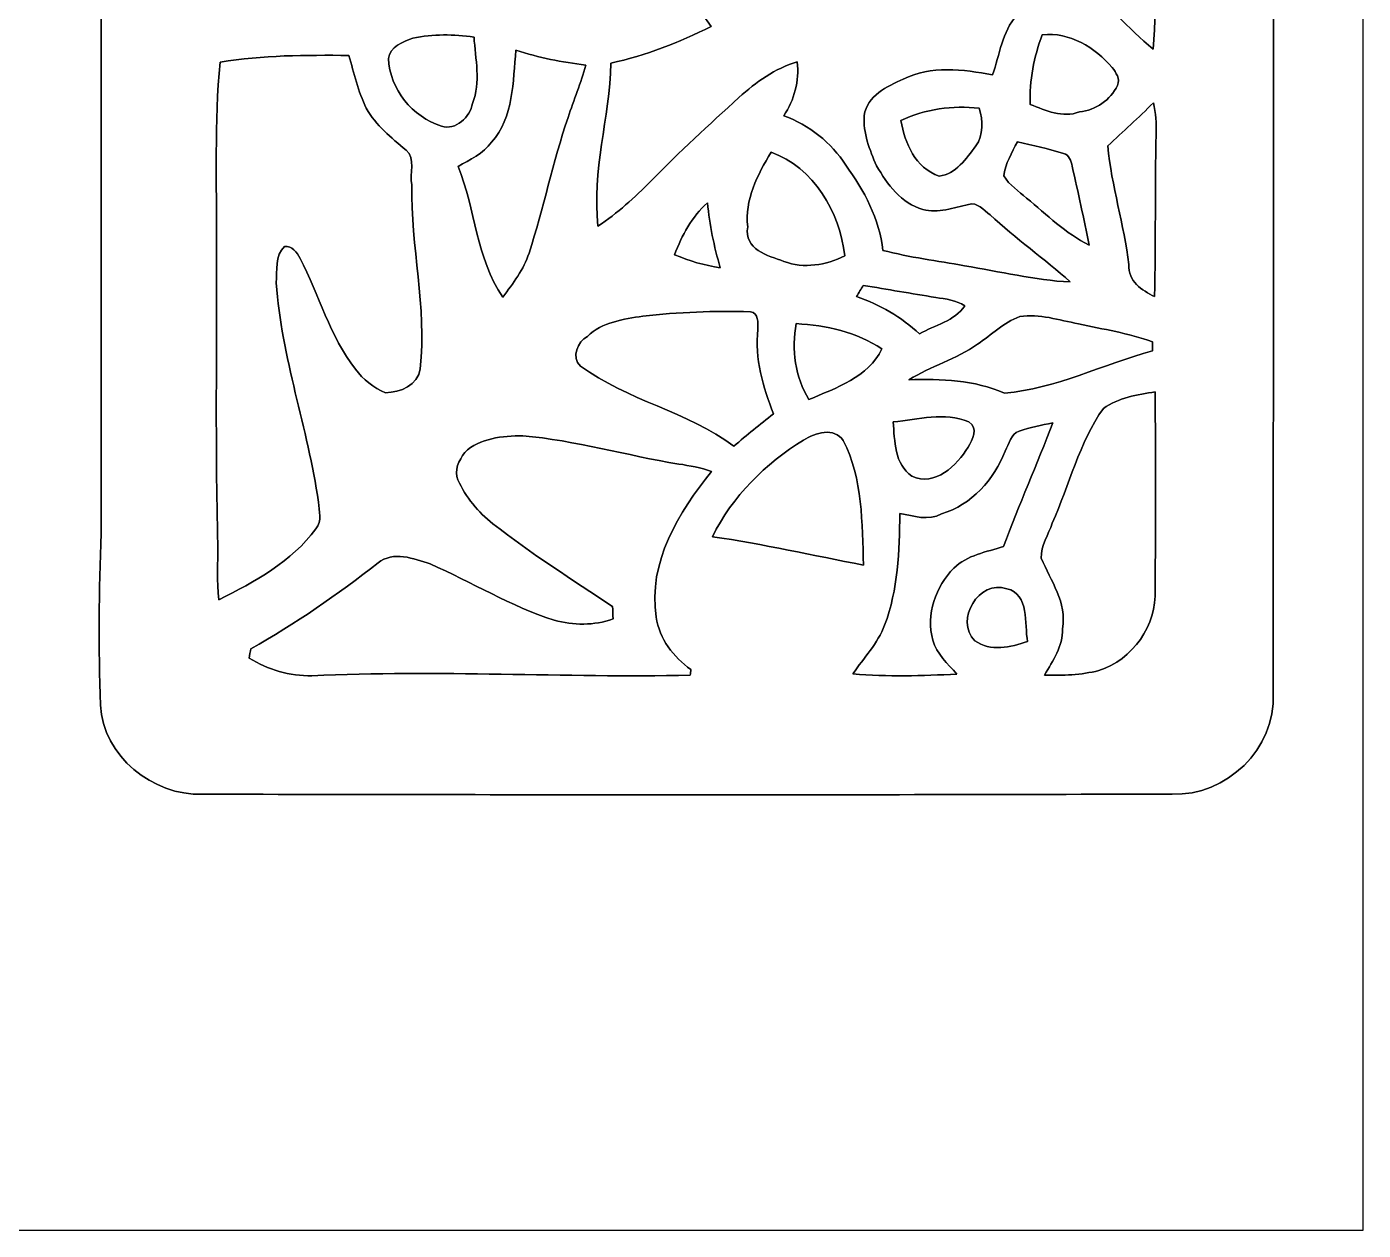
# Model space of a CAD drawing. Header units: centimetres. Extents: x -16.8 to 16.8, y -16.7 to 16.7.
# Drawn here: x 0 to 16.77, y -16.67 to -1.56 of the extents above; entities that cross this region are included whole.
import ezdxf

# ---------------------------------------------------------------- set-up
doc = ezdxf.new("R2010")
doc.units = ezdxf.units.CM
doc.header["$MEASUREMENT"] = 0
doc.layers.add('Layer 1', color=7, linetype='Continuous')

msp = doc.modelspace()

# ---------------------------------------------------------------- linework, layer by layer
at = {"layer": 'Layer 1', "color": 7}
for points, knots in [([(-16.77458, 16.66875), (-16.77458, 16.66875), (16.77458, 16.66875), (16.77458, 16.66875), (16.77458, 16.66875), (16.77458, 16.66875), (16.77458, -16.66875), (16.77458, -16.66875), (16.77458, -16.66875), (16.77458, -16.66875), (-16.77458, -16.66875), (-16.77458, -16.66875), (-16.77458, -16.66875), (-16.77458, -16.66875), (-16.77458, 16.66875), (-16.77458, 16.66875), (-16.77458, 16.66875), (-16.77458, 16.66875), (-16.77458, 16.66875), (-16.77458, 16.66875)], [0, 0, 0, 0, 0.16666667, 0.16666667, 0.16666667, 0.16666667, 0.33333333, 0.33333333, 0.33333333, 0.33333333, 0.5, 0.5, 0.5, 0.5, 0.66666667, 0.66666667, 0.66666667, 0.66666667, 1, 1, 1, 1]), ([(2.00907, 9.80228), (1.62454, 9.73843), (1.23155, 9.53064), (1.07527, 9.15458), (1.07527, 9.15458), (0.81386, 8.73831), (0.96132, 8.23666), (0.93416, 7.77875), (0.93416, 7.77875), (0.93557, 2.546), (0.93557, -2.68711), (0.93416, -7.91986), (0.93416, -7.91986), (0.90911, -8.63847), (0.89676, -9.35849), (0.92781, -10.07674), (0.92781, -10.07674), (0.95497, -10.71421), (1.58503, -11.21833), (2.20521, -11.19505), (2.20521, -11.19505), (6.26145, -11.20352), (10.3191, -11.20704), (14.37534, -11.19293), (14.37534, -11.19293), (15.05409, -11.2268), (15.68238, -10.61967), (15.64322, -9.93211), (15.64322, -9.93211), (15.65028, -4.11092), (15.64217, 1.71062), (15.64711, 7.53181), (15.64711, 7.53181), (15.64499, 7.94209), (15.66192, 8.35342), (15.63229, 8.763), (15.63229, 8.763), (15.58078, 9.3913), (14.93167, 9.8171), (14.34042, 9.81957), (14.34042, 9.81957), (10.51877, 9.83509), (6.69678, 9.81604), (2.87514, 9.82839), (2.87514, 9.82839), (2.58621, 9.82733), (2.29623, 9.83439), (2.00907, 9.80228)], [0, 0, 0, 0, 0.07692308, 0.07692308, 0.07692308, 0.07692308, 0.15384615, 0.15384615, 0.15384615, 0.15384615, 0.23076923, 0.23076923, 0.23076923, 0.23076923, 0.30769231, 0.30769231, 0.30769231, 0.30769231, 0.38461538, 0.38461538, 0.38461538, 0.38461538, 0.46153846, 0.46153846, 0.46153846, 0.46153846, 0.53846154, 0.53846154, 0.53846154, 0.53846154, 0.61538462, 0.61538462, 0.61538462, 0.61538462, 0.69230769, 0.69230769, 0.69230769, 0.69230769, 0.76923077, 0.76923077, 0.76923077, 0.76923077, 0.84615385, 0.84615385, 0.84615385, 0.84615385, 1, 1, 1, 1]), ([(13.67649, 0.68121), (13.85429, 0.88688), (13.98376, 1.12818), (14.1411, 1.34902), (14.1411, 1.34902), (14.20177, 0.93098), (14.15591, 0.50871), (14.16544, 0.08819), (14.16544, 0.08819), (14.15239, -0.55492), (14.19296, -1.2005), (14.13686, -1.84221), (14.13686, -1.84221), (13.82501, -1.57939), (13.55302, -1.27388), (13.25951, -0.99201), (13.25951, -0.99201), (13.01821, -0.70238), (12.81642, -0.37536), (12.67883, -0.02399), (12.67883, -0.02399), (13.03514, 0.17357), (13.40097, 0.37394), (13.67649, 0.68121)], [0, 0, 0, 0, 0.14285714, 0.14285714, 0.14285714, 0.14285714, 0.28571429, 0.28571429, 0.28571429, 0.28571429, 0.42857143, 0.42857143, 0.42857143, 0.42857143, 0.57142857, 0.57142857, 0.57142857, 0.57142857, 0.71428571, 0.71428571, 0.71428571, 0.71428571, 1, 1, 1, 1]), ([(6.39798, 0.11501), (6.49464, 0.12383), (6.59977, 0.14358), (6.68831, 0.09102), (6.68831, 0.09102), (7.03721, -0.10478), (7.37588, -0.32491), (7.75511, -0.46002), (7.75511, -0.46002), (8.2169, -0.64311), (8.71643, -0.69321), (9.20715, -0.73801), (9.20715, -0.73801), (9.32709, -0.77541), (9.48408, -0.73237), (9.59097, -0.81456), (9.59097, -0.81456), (9.69081, -0.92639), (9.74901, -1.07597), (9.87637, -1.16311), (9.87637, -1.16311), (10.15471, -1.276), (10.46974, -1.30281), (10.76254, -1.23331), (10.76254, -1.23331), (10.98232, -1.15006), (11.21551, -1.00506), (11.27548, -0.76271), (11.27548, -0.76271), (11.35451, -0.47801), (11.25502, -0.20003), (11.20281, 0.07655), (11.20281, 0.07655), (11.50197, -0.01023), (11.80536, -0.08114), (12.11862, -0.09737), (12.11862, -0.09737), (12.25338, -0.09631), (12.27702, -0.24871), (12.32323, -0.34431), (12.32323, -0.34431), (12.43683, -0.63359), (12.61181, -0.89359), (12.78749, -1.14829), (12.78749, -1.14829), (12.66225, -1.2319), (12.5162, -1.29399), (12.42519, -1.41852), (12.42519, -1.41852), (12.24104, -1.62666), (12.2107, -1.91206), (12.1218, -2.1657), (12.1218, -2.1657), (11.75138, -2.09656), (11.34992, -2.04682), (10.99996, -2.21933), (10.99996, -2.21933), (10.79923, -2.30752), (10.547, -2.42993), (10.51101, -2.6737), (10.51101, -2.6737), (10.49655, -2.89454), (10.57698, -3.10833), (10.66694, -3.30553), (10.66694, -3.30553), (10.79712, -3.53766), (10.97668, -3.78107), (11.24726, -3.8548), (11.24726, -3.8548), (11.43882, -3.91054), (11.63285, -3.83152), (11.82017, -3.79201), (11.82017, -3.79201), (11.93024, -3.75744), (12.01102, -3.86609), (12.09111, -3.92359), (12.09111, -3.92359), (12.41284, -4.22028), (12.77232, -4.47322), (13.09758, -4.76532), (13.09758, -4.76532), (12.64885, -4.7431), (12.21211, -4.63197), (11.77008, -4.56248), (11.77008, -4.56248), (11.42824, -4.49897), (11.08181, -4.45664), (10.74526, -4.36845), (10.74526, -4.36845), (10.70222, -3.97334), (10.50996, -3.61703), (10.281, -3.30024), (10.281, -3.30024), (10.09862, -3.01519), (9.81922, -2.79294), (9.50031, -2.67935), (9.50031, -2.67935), (9.63471, -2.47897), (9.69751, -2.24331), (9.66964, -2.00201), (9.66964, -2.00201), (9.392, -2.08492), (9.15106, -2.25531), (8.93939, -2.44898), (8.93939, -2.44898), (8.56615, -2.79224), (8.18938, -3.13267), (7.83625, -3.49744), (7.83625, -3.49744), (7.62847, -3.7024), (7.41504, -3.9049), (7.16915, -4.06435), (7.16915, -4.06435), (7.09154, -3.37714), (7.31414, -2.70439), (7.33213, -2.01859), (7.33213, -2.01859), (7.76958, -1.92158), (8.19009, -1.76036), (8.58837, -1.55646), (8.58837, -1.55646), (8.07226, -0.80539), (7.27392, -0.27728), (6.40891, -0.01023), (6.40891, -0.01023), (6.40644, 0.02117), (6.4008, 0.08361), (6.39798, 0.11501)], [0, 0, 0, 0, 0.03030303, 0.03030303, 0.03030303, 0.03030303, 0.06060606, 0.06060606, 0.06060606, 0.06060606, 0.09090909, 0.09090909, 0.09090909, 0.09090909, 0.12121212, 0.12121212, 0.12121212, 0.12121212, 0.15151515, 0.15151515, 0.15151515, 0.15151515, 0.18181818, 0.18181818, 0.18181818, 0.18181818, 0.21212121, 0.21212121, 0.21212121, 0.21212121, 0.24242424, 0.24242424, 0.24242424, 0.24242424, 0.27272727, 0.27272727, 0.27272727, 0.27272727, 0.3030303, 0.3030303, 0.3030303, 0.3030303, 0.33333333, 0.33333333, 0.33333333, 0.33333333, 0.36363636, 0.36363636, 0.36363636, 0.36363636, 0.39393939, 0.39393939, 0.39393939, 0.39393939, 0.42424242, 0.42424242, 0.42424242, 0.42424242, 0.45454545, 0.45454545, 0.45454545, 0.45454545, 0.48484848, 0.48484848, 0.48484848, 0.48484848, 0.51515152, 0.51515152, 0.51515152, 0.51515152, 0.54545455, 0.54545455, 0.54545455, 0.54545455, 0.57575758, 0.57575758, 0.57575758, 0.57575758, 0.60606061, 0.60606061, 0.60606061, 0.60606061, 0.63636364, 0.63636364, 0.63636364, 0.63636364, 0.66666667, 0.66666667, 0.66666667, 0.66666667, 0.6969697, 0.6969697, 0.6969697, 0.6969697, 0.72727273, 0.72727273, 0.72727273, 0.72727273, 0.75757576, 0.75757576, 0.75757576, 0.75757576, 0.78787879, 0.78787879, 0.78787879, 0.78787879, 0.81818182, 0.81818182, 0.81818182, 0.81818182, 0.84848485, 0.84848485, 0.84848485, 0.84848485, 0.87878788, 0.87878788, 0.87878788, 0.87878788, 0.90909091, 0.90909091, 0.90909091, 0.90909091, 0.93939394, 0.93939394, 0.93939394, 0.93939394, 1, 1, 1, 1]), ([(4.84611, -1.70498), (5.09764, -1.65312), (5.3594, -1.65347), (5.61375, -1.69051), (5.61375, -1.69051), (5.63174, -1.96568), (5.69912, -2.25707), (5.5947, -2.52377), (5.5947, -2.52377), (5.56719, -2.6924), (5.38374, -2.86914), (5.20418, -2.80846), (5.20418, -2.80846), (4.83941, -2.69311), (4.55824, -2.34456), (4.54025, -1.96039), (4.54025, -1.96039), (4.55754, -1.80975), (4.72369, -1.75084), (4.84611, -1.70498)], [0, 0, 0, 0, 0.16666667, 0.16666667, 0.16666667, 0.16666667, 0.33333333, 0.33333333, 0.33333333, 0.33333333, 0.5, 0.5, 0.5, 0.5, 0.66666667, 0.66666667, 0.66666667, 0.66666667, 1, 1, 1, 1]), ([(12.74621, -1.66158), (13.09017, -1.62454), (13.40661, -1.82351), (13.62463, -2.07469), (13.62463, -2.07469), (13.66979, -2.13678), (13.72658, -2.2165), (13.69131, -2.29694), (13.69131, -2.29694), (13.60135, -2.48038), (13.41649, -2.60879), (13.21259, -2.63137), (13.21259, -2.63137), (13.00092, -2.70933), (12.78925, -2.61267), (12.59381, -2.53647), (12.59381, -2.53647), (12.58288, -2.23555), (12.64003, -1.94204), (12.74621, -1.66158)], [0, 0, 0, 0, 0.16666667, 0.16666667, 0.16666667, 0.16666667, 0.33333333, 0.33333333, 0.33333333, 0.33333333, 0.5, 0.5, 0.5, 0.5, 0.66666667, 0.66666667, 0.66666667, 0.66666667, 1, 1, 1, 1]), ([(2.42676, -2.00519), (2.96086, -1.91558), (3.50379, -1.91841), (4.04389, -1.92088), (4.04389, -1.92088), (4.10739, -2.14418), (4.1589, -2.37278), (4.26085, -2.58374), (4.26085, -2.58374), (4.37974, -2.79964), (4.57659, -2.9524), (4.76038, -3.11009), (4.76038, -3.11009), (4.88774, -3.21416), (4.80025, -3.40889), (4.83235, -3.54612), (4.83235, -3.54612), (4.82, -4.318), (5.0225, -5.08141), (4.93854, -5.85364), (4.93854, -5.85364), (4.91067, -6.06107), (4.69018, -6.15139), (4.50215, -6.15597), (4.50215, -6.15597), (4.35151, -6.09388), (4.22099, -5.98981), (4.12609, -5.85823), (4.12609, -5.85823), (3.80259, -5.44513), (3.66854, -4.92936), (3.43253, -4.46864), (3.43253, -4.46864), (3.39161, -4.39349), (3.33093, -4.30989), (3.23462, -4.31835), (3.23462, -4.31835), (3.11609, -4.43512), (3.14396, -4.62492), (3.13196, -4.77485), (3.13196, -4.77485), (3.1944, -5.71147), (3.5306, -6.60118), (3.66007, -7.52722), (3.66007, -7.52722), (3.6703, -7.63905), (3.7084, -7.76781), (3.62973, -7.86342), (3.62973, -7.86342), (3.32634, -8.27581), (2.86103, -8.52946), (2.41265, -8.75312), (2.41265, -8.75312), (2.38443, -8.52346), (2.39959, -8.29169), (2.39924, -8.06132), (2.39924, -8.06132), (2.36326, -6.80332), (2.38866, -5.54461), (2.38125, -4.28625), (2.38125, -4.28625), (2.38619, -3.52566), (2.35479, -2.76331), (2.42676, -2.00519)], [0, 0, 0, 0, 0.05882353, 0.05882353, 0.05882353, 0.05882353, 0.11764706, 0.11764706, 0.11764706, 0.11764706, 0.17647059, 0.17647059, 0.17647059, 0.17647059, 0.23529412, 0.23529412, 0.23529412, 0.23529412, 0.29411765, 0.29411765, 0.29411765, 0.29411765, 0.35294118, 0.35294118, 0.35294118, 0.35294118, 0.41176471, 0.41176471, 0.41176471, 0.41176471, 0.47058824, 0.47058824, 0.47058824, 0.47058824, 0.52941176, 0.52941176, 0.52941176, 0.52941176, 0.58823529, 0.58823529, 0.58823529, 0.58823529, 0.64705882, 0.64705882, 0.64705882, 0.64705882, 0.70588235, 0.70588235, 0.70588235, 0.70588235, 0.76470588, 0.76470588, 0.76470588, 0.76470588, 0.82352941, 0.82352941, 0.82352941, 0.82352941, 0.88235294, 0.88235294, 0.88235294, 0.88235294, 1, 1, 1, 1]), ([(6.13869, -1.85632), (6.42373, -1.95016), (6.71865, -2.0066), (7.0164, -2.04188), (7.0164, -2.04188), (6.95748, -2.2666), (6.86541, -2.48003), (6.79521, -2.70087), (6.79521, -2.70087), (6.60118, -3.25896), (6.48864, -3.84104), (6.30414, -4.40196), (6.30414, -4.40196), (6.23887, -4.60904), (6.10129, -4.78049), (5.97711, -4.95512), (5.97711, -4.95512), (5.63809, -4.46934), (5.6328, -3.85092), (5.41408, -3.31505), (5.41408, -3.31505), (5.56295, -3.22862), (5.7277, -3.15383), (5.83177, -3.01096), (5.83177, -3.01096), (6.1147, -2.70087), (6.1027, -2.24719), (6.13869, -1.85632)], [0, 0, 0, 0, 0.125, 0.125, 0.125, 0.125, 0.25, 0.25, 0.25, 0.25, 0.375, 0.375, 0.375, 0.375, 0.5, 0.5, 0.5, 0.5, 0.625, 0.625, 0.625, 0.625, 0.75, 0.75, 0.75, 0.75, 1, 1, 1, 1]), ([(14.14004, -2.51566), (14.17038, -2.64442), (14.18272, -2.77636), (14.17355, -2.90936), (14.17355, -2.90936), (14.16191, -3.58916), (14.16861, -4.26896), (14.15521, -4.94841), (14.15521, -4.94841), (13.99399, -4.87116), (13.82077, -4.75544), (13.83418, -4.54766), (13.83418, -4.54766), (13.77315, -4.04566), (13.61264, -3.56129), (13.5696, -3.05823), (13.5696, -3.05823), (13.75692, -2.87443), (13.95695, -2.70404), (14.14004, -2.51566)], [0, 0, 0, 0, 0.16666667, 0.16666667, 0.16666667, 0.16666667, 0.33333333, 0.33333333, 0.33333333, 0.33333333, 0.5, 0.5, 0.5, 0.5, 0.66666667, 0.66666667, 0.66666667, 0.66666667, 1, 1, 1, 1]), ([(10.97209, -2.73932), (11.28007, -2.59292), (11.61697, -2.54529), (11.95458, -2.58551), (11.95458, -2.58551), (12.00079, -2.74144), (12.01032, -2.91888), (11.91119, -3.05788), (11.91119, -3.05788), (11.79442, -3.21063), (11.66248, -3.4163), (11.45011, -3.43535), (11.45011, -3.43535), (11.15201, -3.33587), (11.02078, -3.02331), (10.97209, -2.73932)], [0, 0, 0, 0, 0.2, 0.2, 0.2, 0.2, 0.4, 0.4, 0.4, 0.4, 0.6, 0.6, 0.6, 0.6, 1, 1, 1, 1]), ([(12.43295, -3.00531), (12.62697, -3.04906), (12.82065, -3.09245), (13.01115, -3.15101), (13.01115, -3.15101), (13.08629, -3.16653), (13.10464, -3.24944), (13.12122, -3.31294), (13.12122, -3.31294), (13.19565, -3.64208), (13.26691, -3.97193), (13.33641, -4.30213), (13.33641, -4.30213), (13.03831, -4.16031), (12.80301, -3.91971), (12.54972, -3.71369), (12.54972, -3.71369), (12.452, -3.62373), (12.33205, -3.55106), (12.26361, -3.43464), (12.26361, -3.43464), (12.27949, -3.27907), (12.36557, -3.1429), (12.43295, -3.00531)], [0, 0, 0, 0, 0.14285714, 0.14285714, 0.14285714, 0.14285714, 0.28571429, 0.28571429, 0.28571429, 0.28571429, 0.42857143, 0.42857143, 0.42857143, 0.42857143, 0.57142857, 0.57142857, 0.57142857, 0.57142857, 0.71428571, 0.71428571, 0.71428571, 0.71428571, 1, 1, 1, 1]), ([(9.3412, -3.13549), (9.87884, -3.32775), (10.20374, -3.88902), (10.26689, -4.43583), (10.26689, -4.43583), (10.03229, -4.55436), (9.75395, -4.60304), (9.50242, -4.50638), (9.50242, -4.50638), (9.30134, -4.43548), (8.99689, -4.35469), (9.0484, -4.07458), (9.0484, -4.07458), (9.00818, -3.73521), (9.17328, -3.41842), (9.3412, -3.13549)], [0, 0, 0, 0, 0.2, 0.2, 0.2, 0.2, 0.4, 0.4, 0.4, 0.4, 0.6, 0.6, 0.6, 0.6, 1, 1, 1, 1]), ([(8.13082, -4.42313), (8.2236, -4.18183), (8.34672, -3.94335), (8.54357, -3.77119), (8.54357, -3.77119), (8.57003, -4.04742), (8.62612, -4.31976), (8.70444, -4.58611), (8.70444, -4.58611), (8.50618, -4.55859), (8.31497, -4.49968), (8.13082, -4.42313)], [0, 0, 0, 0, 0.25, 0.25, 0.25, 0.25, 0.5, 0.5, 0.5, 0.5, 1, 1, 1, 1]), ([(10.49831, -4.81013), (10.80241, -4.85493), (11.10439, -4.91314), (11.40848, -4.95864), (11.40848, -4.95864), (11.53266, -4.98158), (11.66812, -4.9911), (11.77537, -5.06624), (11.77537, -5.06624), (11.64519, -5.25357), (11.39684, -5.30825), (11.20422, -5.41549), (11.20422, -5.41549), (10.97809, -5.20453), (10.70645, -5.04966), (10.41576, -4.94665), (10.41576, -4.94665), (10.44257, -4.90079), (10.47009, -4.85528), (10.49831, -4.81013)], [0, 0, 0, 0, 0.16666667, 0.16666667, 0.16666667, 0.16666667, 0.33333333, 0.33333333, 0.33333333, 0.33333333, 0.5, 0.5, 0.5, 0.5, 0.66666667, 0.66666667, 0.66666667, 0.66666667, 1, 1, 1, 1]), ([(7.73183, -5.19359), (8.17986, -5.14597), (8.63212, -5.12374), (9.08226, -5.13891), (9.08226, -5.13891), (9.18457, -5.15444), (9.17928, -5.27967), (9.1754, -5.35905), (9.1754, -5.35905), (9.13694, -5.72452), (9.24137, -6.08436), (9.3726, -6.42161), (9.3726, -6.42161), (9.20256, -6.55144), (9.03676, -6.6862), (8.87518, -6.8266), (8.87518, -6.8266), (8.28746, -6.38881), (7.53957, -6.25334), (6.94902, -5.82083), (6.94902, -5.82083), (6.83295, -5.71747), (6.91197, -5.50898), (7.03615, -5.44759), (7.03615, -5.44759), (7.22066, -5.26803), (7.48982, -5.23346), (7.73183, -5.19359)], [0, 0, 0, 0, 0.125, 0.125, 0.125, 0.125, 0.25, 0.25, 0.25, 0.25, 0.375, 0.375, 0.375, 0.375, 0.5, 0.5, 0.5, 0.5, 0.625, 0.625, 0.625, 0.625, 0.75, 0.75, 0.75, 0.75, 1, 1, 1, 1]), ([(12.46223, -5.20065), (12.71199, -5.15726), (12.95576, -5.24792), (13.19918, -5.28884), (13.19918, -5.28884), (13.50927, -5.36081), (13.82748, -5.40667), (14.12769, -5.51568), (14.12769, -5.51568), (14.12804, -5.54426), (14.12875, -5.60211), (14.1291, -5.63069), (14.1291, -5.63069), (13.50645, -5.7972), (12.91731, -6.10553), (12.27102, -6.16162), (12.27102, -6.16162), (11.89284, -5.99299), (11.47727, -5.98241), (11.07122, -5.99299), (11.07122, -5.99299), (11.3478, -5.82366), (11.66707, -5.73617), (11.93236, -5.54637), (11.93236, -5.54637), (12.1091, -5.43278), (12.25973, -5.27015), (12.46223, -5.20065)], [0, 0, 0, 0, 0.125, 0.125, 0.125, 0.125, 0.25, 0.25, 0.25, 0.25, 0.375, 0.375, 0.375, 0.375, 0.5, 0.5, 0.5, 0.5, 0.625, 0.625, 0.625, 0.625, 0.75, 0.75, 0.75, 0.75, 1, 1, 1, 1]), ([(9.65906, -5.28814), (10.03582, -5.30931), (10.41541, -5.39468), (10.73326, -5.60564), (10.73326, -5.60564), (10.56146, -5.96124), (10.15753, -6.09565), (9.81639, -6.24099), (9.81639, -6.24099), (9.64283, -5.96018), (9.59697, -5.60952), (9.65906, -5.28814)], [0, 0, 0, 0, 0.25, 0.25, 0.25, 0.25, 0.5, 0.5, 0.5, 0.5, 1, 1, 1, 1]), ([(13.51245, -6.35247), (13.69942, -6.21736), (13.94037, -6.18067), (14.16262, -6.14362), (14.16262, -6.14362), (14.16897, -6.97124), (14.16897, -7.79886), (14.16191, -8.62647), (14.16191, -8.62647), (14.18766, -9.0738), (13.87828, -9.5056), (13.45565, -9.64424), (13.45565, -9.64424), (13.2334, -9.69574), (13.00339, -9.71021), (12.77585, -9.69892), (12.77585, -9.69892), (12.87639, -9.51689), (13.00939, -9.33838), (12.9988, -9.11825), (12.9988, -9.11825), (13.05983, -8.78734), (12.85064, -8.51641), (12.73281, -8.23136), (12.73281, -8.23136), (12.72787, -8.07438), (12.82382, -7.93644), (12.87145, -7.79145), (12.87145, -7.79145), (13.08523, -7.31202), (13.20765, -6.78603), (13.51245, -6.35247)], [0, 0, 0, 0, 0.11111111, 0.11111111, 0.11111111, 0.11111111, 0.22222222, 0.22222222, 0.22222222, 0.22222222, 0.33333333, 0.33333333, 0.33333333, 0.33333333, 0.44444444, 0.44444444, 0.44444444, 0.44444444, 0.55555556, 0.55555556, 0.55555556, 0.55555556, 0.66666667, 0.66666667, 0.66666667, 0.66666667, 0.77777778, 0.77777778, 0.77777778, 0.77777778, 1, 1, 1, 1]), ([(12.45588, -6.63716), (12.5917, -6.58883), (12.73563, -6.56484), (12.87674, -6.53239), (12.87674, -6.53239), (12.68271, -7.0545), (12.4527, -7.56285), (12.25867, -8.08531), (12.25867, -8.08531), (12.04595, -8.15446), (11.80394, -8.19397), (11.63637, -8.35625), (11.63637, -8.35625), (11.40848, -8.59014), (11.28183, -8.93833), (11.3725, -9.26183), (11.3725, -9.26183), (11.42189, -9.43504), (11.55806, -9.55781), (11.67483, -9.68693), (11.67483, -9.68693), (11.24056, -9.70986), (10.80311, -9.7215), (10.36955, -9.6841), (10.36955, -9.6841), (10.50537, -9.48231), (10.6807, -9.30346), (10.76713, -9.07239), (10.76713, -9.07239), (10.93682, -8.62683), (10.95269, -8.14211), (10.95904, -7.67151), (10.95904, -7.67151), (11.13155, -7.69973), (11.31605, -7.77099), (11.48292, -7.67433), (11.48292, -7.67433), (11.85968, -7.56461), (12.13873, -7.24394), (12.27984, -6.88763), (12.27984, -6.88763), (12.32923, -6.80014), (12.34863, -6.67279), (12.45588, -6.63716)], [0, 0, 0, 0, 0.08333333, 0.08333333, 0.08333333, 0.08333333, 0.16666667, 0.16666667, 0.16666667, 0.16666667, 0.25, 0.25, 0.25, 0.25, 0.33333333, 0.33333333, 0.33333333, 0.33333333, 0.41666667, 0.41666667, 0.41666667, 0.41666667, 0.5, 0.5, 0.5, 0.5, 0.58333333, 0.58333333, 0.58333333, 0.58333333, 0.66666667, 0.66666667, 0.66666667, 0.66666667, 0.75, 0.75, 0.75, 0.75, 0.83333333, 0.83333333, 0.83333333, 0.83333333, 1, 1, 1, 1]), ([(10.87614, -6.52074), (11.18764, -6.49287), (11.52102, -6.38916), (11.82299, -6.52286), (11.82299, -6.52286), (11.94682, -6.59589), (11.87521, -6.74758), (11.81382, -6.83789), (11.81382, -6.83789), (11.67377, -7.06931), (11.40178, -7.34095), (11.10721, -7.20161), (11.10721, -7.20161), (10.89131, -7.05273), (10.89201, -6.75852), (10.87614, -6.52074)], [0, 0, 0, 0, 0.2, 0.2, 0.2, 0.2, 0.4, 0.4, 0.4, 0.4, 0.6, 0.6, 0.6, 0.6, 1, 1, 1, 1]), ([(5.49663, -6.90704), (5.68466, -6.71901), (5.97429, -6.70137), (6.22512, -6.69466), (6.22512, -6.69466), (6.88693, -6.75499), (7.52757, -6.94408), (8.18233, -7.05026), (8.18233, -7.05026), (8.32167, -7.07002), (8.46102, -7.09895), (8.59508, -7.14269), (8.59508, -7.14269), (8.18762, -7.65704), (7.79145, -8.28111), (7.90116, -8.97149), (7.90116, -8.97149), (7.93715, -9.2456), (8.11706, -9.47103), (8.33473, -9.63119), (8.33473, -9.63119), (8.33296, -9.64847), (8.32908, -9.6834), (8.32732, -9.70104), (8.32732, -9.70104), (6.74441, -9.73526), (5.16079, -9.63295), (3.57858, -9.70739), (3.57858, -9.70739), (3.30129, -9.71268), (3.02683, -9.63295), (2.79294, -9.48549), (2.79294, -9.48549), (2.79753, -9.45691), (2.8067, -9.39976), (2.81129, -9.37119), (2.81129, -9.37119), (3.37361, -9.05686), (3.90137, -8.68574), (4.40972, -8.29134), (4.40972, -8.29134), (4.59846, -8.13894), (4.8581, -8.23595), (5.06307, -8.30509), (5.06307, -8.30509), (5.58553, -8.52981), (6.07236, -8.83885), (6.61811, -9.00889), (6.61811, -9.00889), (6.86012, -9.07979), (7.12188, -9.07874), (7.36036, -8.99513), (7.36036, -8.99513), (7.35718, -8.94256), (7.35471, -8.89035), (7.35224, -8.83814), (7.35224, -8.83814), (6.84742, -8.49877), (6.32848, -8.17845), (5.85188, -7.79921), (5.85188, -7.79921), (5.66314, -7.65563), (5.50968, -7.46584), (5.41232, -7.24994), (5.41232, -7.24994), (5.35834, -7.13246), (5.42643, -7.00123), (5.49663, -6.90704)], [0, 0, 0, 0, 0.05555556, 0.05555556, 0.05555556, 0.05555556, 0.11111111, 0.11111111, 0.11111111, 0.11111111, 0.16666667, 0.16666667, 0.16666667, 0.16666667, 0.22222222, 0.22222222, 0.22222222, 0.22222222, 0.27777778, 0.27777778, 0.27777778, 0.27777778, 0.33333333, 0.33333333, 0.33333333, 0.33333333, 0.38888889, 0.38888889, 0.38888889, 0.38888889, 0.44444444, 0.44444444, 0.44444444, 0.44444444, 0.5, 0.5, 0.5, 0.5, 0.55555556, 0.55555556, 0.55555556, 0.55555556, 0.61111111, 0.61111111, 0.61111111, 0.61111111, 0.66666667, 0.66666667, 0.66666667, 0.66666667, 0.72222222, 0.72222222, 0.72222222, 0.72222222, 0.77777778, 0.77777778, 0.77777778, 0.77777778, 0.83333333, 0.83333333, 0.83333333, 0.83333333, 0.88888889, 0.88888889, 0.88888889, 0.88888889, 1, 1, 1, 1]), ([(9.75078, -6.75005), (9.89365, -6.65692), (10.13495, -6.58424), (10.24714, -6.75675), (10.24714, -6.75675), (10.49726, -7.23265), (10.48279, -7.79674), (10.50255, -8.31921), (10.50255, -8.31921), (9.87037, -8.19856), (9.24313, -8.05356), (8.60531, -7.96325), (8.60531, -7.96325), (8.85507, -7.45984), (9.27206, -7.04039), (9.75078, -6.75005)], [0, 0, 0, 0, 0.2, 0.2, 0.2, 0.2, 0.4, 0.4, 0.4, 0.4, 0.6, 0.6, 0.6, 0.6, 1, 1, 1, 1]), ([(11.89814, -9.26888), (11.64272, -9.0103), (11.95282, -8.49665), (12.29995, -8.61519), (12.29995, -8.61519), (12.58641, -8.68151), (12.52185, -9.06074), (12.5603, -9.27735), (12.5603, -9.27735), (12.34828, -9.35496), (12.0964, -9.40682), (11.89814, -9.26888)], [0, 0, 0, 0, 0.25, 0.25, 0.25, 0.25, 0.5, 0.5, 0.5, 0.5, 1, 1, 1, 1])]:
    msp.add_open_spline(points, degree=3, knots=knots, dxfattribs=at)
at = {"layer": 'Layer 1', "color": 251}
for points, knots in [([(2.00907, 9.80228), (2.29623, 9.83439), (2.58621, 9.82733), (2.87514, 9.82839), (2.87514, 9.82839), (6.69678, 9.81604), (10.51877, 9.83509), (14.34042, 9.81957), (14.34042, 9.81957), (14.93167, 9.8171), (15.58078, 9.3913), (15.63229, 8.763), (15.63229, 8.763), (15.66192, 8.35342), (15.64499, 7.94209), (15.64711, 7.53181), (15.64711, 7.53181), (15.64217, 1.71062), (15.65028, -4.11092), (15.64322, -9.93211), (15.64322, -9.93211), (15.68238, -10.61967), (15.05409, -11.2268), (14.37534, -11.19293), (14.37534, -11.19293), (10.3191, -11.20704), (6.26145, -11.20352), (2.20521, -11.19505), (2.20521, -11.19505), (1.58503, -11.21833), (0.95497, -10.71421), (0.92781, -10.07674), (0.92781, -10.07674), (0.89676, -9.35849), (0.90911, -8.63847), (0.93416, -7.91986), (0.93416, -7.91986), (0.93557, -2.68711), (0.93557, 2.546), (0.93416, 7.77875), (0.93416, 7.77875), (0.96132, 8.23666), (0.81386, 8.73831), (1.07527, 9.15458), (1.07527, 9.15458), (1.23155, 9.53064), (1.62454, 9.73843), (2.00907, 9.80228), (2.00907, 9.80228), (2.00907, 9.80228), (2.00907, 9.80228), (2.00907, 9.80228)], [0, 0, 0, 0, 0.07142857, 0.07142857, 0.07142857, 0.07142857, 0.14285714, 0.14285714, 0.14285714, 0.14285714, 0.21428571, 0.21428571, 0.21428571, 0.21428571, 0.28571429, 0.28571429, 0.28571429, 0.28571429, 0.35714286, 0.35714286, 0.35714286, 0.35714286, 0.42857143, 0.42857143, 0.42857143, 0.42857143, 0.5, 0.5, 0.5, 0.5, 0.57142857, 0.57142857, 0.57142857, 0.57142857, 0.64285714, 0.64285714, 0.64285714, 0.64285714, 0.71428571, 0.71428571, 0.71428571, 0.71428571, 0.78571429, 0.78571429, 0.78571429, 0.78571429, 0.85714286, 0.85714286, 0.85714286, 0.85714286, 1, 1, 1, 1]), ([(13.67649, 0.68121), (13.40097, 0.37394), (13.03514, 0.17357), (12.67883, -0.02399), (12.67883, -0.02399), (12.81642, -0.37536), (13.01821, -0.70238), (13.25951, -0.99201), (13.25951, -0.99201), (13.55302, -1.27388), (13.82501, -1.57939), (14.13686, -1.84221), (14.13686, -1.84221), (14.19296, -1.2005), (14.15239, -0.55492), (14.16544, 0.08819), (14.16544, 0.08819), (14.15591, 0.50871), (14.20177, 0.93098), (14.1411, 1.34902), (14.1411, 1.34902), (13.98376, 1.12818), (13.85429, 0.88688), (13.67649, 0.68121), (13.67649, 0.68121), (13.67649, 0.68121), (13.67649, 0.68121), (13.67649, 0.68121)], [0, 0, 0, 0, 0.125, 0.125, 0.125, 0.125, 0.25, 0.25, 0.25, 0.25, 0.375, 0.375, 0.375, 0.375, 0.5, 0.5, 0.5, 0.5, 0.625, 0.625, 0.625, 0.625, 0.75, 0.75, 0.75, 0.75, 1, 1, 1, 1]), ([(6.39798, 0.11501), (6.4008, 0.08361), (6.40644, 0.02117), (6.40891, -0.01023), (6.40891, -0.01023), (7.27392, -0.27728), (8.07226, -0.80539), (8.58837, -1.55646), (8.58837, -1.55646), (8.19009, -1.76036), (7.76958, -1.92158), (7.33213, -2.01859), (7.33213, -2.01859), (7.31414, -2.70439), (7.09154, -3.37714), (7.16915, -4.06435), (7.16915, -4.06435), (7.41504, -3.9049), (7.62847, -3.7024), (7.83625, -3.49744), (7.83625, -3.49744), (8.18938, -3.13267), (8.56615, -2.79224), (8.93939, -2.44898), (8.93939, -2.44898), (9.15106, -2.25531), (9.392, -2.08492), (9.66964, -2.00201), (9.66964, -2.00201), (9.69751, -2.24331), (9.63471, -2.47897), (9.50031, -2.67935), (9.50031, -2.67935), (9.81922, -2.79294), (10.09862, -3.01519), (10.281, -3.30024), (10.281, -3.30024), (10.50996, -3.61703), (10.70222, -3.97334), (10.74526, -4.36845), (10.74526, -4.36845), (11.08181, -4.45664), (11.42824, -4.49897), (11.77008, -4.56248), (11.77008, -4.56248), (12.21211, -4.63197), (12.64885, -4.7431), (13.09758, -4.76532), (13.09758, -4.76532), (12.77232, -4.47322), (12.41284, -4.22028), (12.09111, -3.92359), (12.09111, -3.92359), (12.01102, -3.86609), (11.93024, -3.75744), (11.82017, -3.79201), (11.82017, -3.79201), (11.63285, -3.83152), (11.43882, -3.91054), (11.24726, -3.8548), (11.24726, -3.8548), (10.97668, -3.78107), (10.79712, -3.53766), (10.66694, -3.30553), (10.66694, -3.30553), (10.57698, -3.10833), (10.49655, -2.89454), (10.51101, -2.6737), (10.51101, -2.6737), (10.547, -2.42993), (10.79923, -2.30752), (10.99996, -2.21933), (10.99996, -2.21933), (11.34992, -2.04682), (11.75138, -2.09656), (12.1218, -2.1657), (12.1218, -2.1657), (12.2107, -1.91206), (12.24104, -1.62666), (12.42519, -1.41852), (12.42519, -1.41852), (12.5162, -1.29399), (12.66225, -1.2319), (12.78749, -1.14829), (12.78749, -1.14829), (12.61181, -0.89359), (12.43683, -0.63359), (12.32323, -0.34431), (12.32323, -0.34431), (12.27702, -0.24871), (12.25338, -0.09631), (12.11862, -0.09737), (12.11862, -0.09737), (11.80536, -0.08114), (11.50197, -0.01023), (11.20281, 0.07655), (11.20281, 0.07655), (11.25502, -0.20003), (11.35451, -0.47801), (11.27548, -0.76271), (11.27548, -0.76271), (11.21551, -1.00506), (10.98232, -1.15006), (10.76254, -1.23331), (10.76254, -1.23331), (10.46974, -1.30281), (10.15471, -1.276), (9.87637, -1.16311), (9.87637, -1.16311), (9.74901, -1.07597), (9.69081, -0.92639), (9.59097, -0.81456), (9.59097, -0.81456), (9.48408, -0.73237), (9.32709, -0.77541), (9.20715, -0.73801), (9.20715, -0.73801), (8.71643, -0.69321), (8.2169, -0.64311), (7.75511, -0.46002), (7.75511, -0.46002), (7.37588, -0.32491), (7.03721, -0.10478), (6.68831, 0.09102), (6.68831, 0.09102), (6.59977, 0.14358), (6.49464, 0.12383), (6.39798, 0.11501), (6.39798, 0.11501), (6.39798, 0.11501), (6.39798, 0.11501), (6.39798, 0.11501)], [0, 0, 0, 0, 0.02941176, 0.02941176, 0.02941176, 0.02941176, 0.05882353, 0.05882353, 0.05882353, 0.05882353, 0.08823529, 0.08823529, 0.08823529, 0.08823529, 0.11764706, 0.11764706, 0.11764706, 0.11764706, 0.14705882, 0.14705882, 0.14705882, 0.14705882, 0.17647059, 0.17647059, 0.17647059, 0.17647059, 0.20588235, 0.20588235, 0.20588235, 0.20588235, 0.23529412, 0.23529412, 0.23529412, 0.23529412, 0.26470588, 0.26470588, 0.26470588, 0.26470588, 0.29411765, 0.29411765, 0.29411765, 0.29411765, 0.32352941, 0.32352941, 0.32352941, 0.32352941, 0.35294118, 0.35294118, 0.35294118, 0.35294118, 0.38235294, 0.38235294, 0.38235294, 0.38235294, 0.41176471, 0.41176471, 0.41176471, 0.41176471, 0.44117647, 0.44117647, 0.44117647, 0.44117647, 0.47058824, 0.47058824, 0.47058824, 0.47058824, 0.5, 0.5, 0.5, 0.5, 0.52941176, 0.52941176, 0.52941176, 0.52941176, 0.55882353, 0.55882353, 0.55882353, 0.55882353, 0.58823529, 0.58823529, 0.58823529, 0.58823529, 0.61764706, 0.61764706, 0.61764706, 0.61764706, 0.64705882, 0.64705882, 0.64705882, 0.64705882, 0.67647059, 0.67647059, 0.67647059, 0.67647059, 0.70588235, 0.70588235, 0.70588235, 0.70588235, 0.73529412, 0.73529412, 0.73529412, 0.73529412, 0.76470588, 0.76470588, 0.76470588, 0.76470588, 0.79411765, 0.79411765, 0.79411765, 0.79411765, 0.82352941, 0.82352941, 0.82352941, 0.82352941, 0.85294118, 0.85294118, 0.85294118, 0.85294118, 0.88235294, 0.88235294, 0.88235294, 0.88235294, 0.91176471, 0.91176471, 0.91176471, 0.91176471, 0.94117647, 0.94117647, 0.94117647, 0.94117647, 1, 1, 1, 1]), ([(4.84611, -1.70498), (4.72369, -1.75084), (4.55754, -1.80975), (4.54025, -1.96039), (4.54025, -1.96039), (4.55824, -2.34456), (4.83941, -2.69311), (5.20418, -2.80846), (5.20418, -2.80846), (5.38374, -2.86914), (5.56719, -2.6924), (5.5947, -2.52377), (5.5947, -2.52377), (5.69912, -2.25707), (5.63174, -1.96568), (5.61375, -1.69051), (5.61375, -1.69051), (5.3594, -1.65347), (5.09764, -1.65312), (4.84611, -1.70498), (4.84611, -1.70498), (4.84611, -1.70498), (4.84611, -1.70498), (4.84611, -1.70498)], [0, 0, 0, 0, 0.14285714, 0.14285714, 0.14285714, 0.14285714, 0.28571429, 0.28571429, 0.28571429, 0.28571429, 0.42857143, 0.42857143, 0.42857143, 0.42857143, 0.57142857, 0.57142857, 0.57142857, 0.57142857, 0.71428571, 0.71428571, 0.71428571, 0.71428571, 1, 1, 1, 1]), ([(12.74621, -1.66158), (12.64003, -1.94204), (12.58288, -2.23555), (12.59381, -2.53647), (12.59381, -2.53647), (12.78925, -2.61267), (13.00092, -2.70933), (13.21259, -2.63137), (13.21259, -2.63137), (13.41649, -2.60879), (13.60135, -2.48038), (13.69131, -2.29694), (13.69131, -2.29694), (13.72658, -2.2165), (13.66979, -2.13678), (13.62463, -2.07469), (13.62463, -2.07469), (13.40661, -1.82351), (13.09017, -1.62454), (12.74621, -1.66158), (12.74621, -1.66158), (12.74621, -1.66158), (12.74621, -1.66158), (12.74621, -1.66158)], [0, 0, 0, 0, 0.14285714, 0.14285714, 0.14285714, 0.14285714, 0.28571429, 0.28571429, 0.28571429, 0.28571429, 0.42857143, 0.42857143, 0.42857143, 0.42857143, 0.57142857, 0.57142857, 0.57142857, 0.57142857, 0.71428571, 0.71428571, 0.71428571, 0.71428571, 1, 1, 1, 1]), ([(2.42676, -2.00519), (2.35479, -2.76331), (2.38619, -3.52566), (2.38125, -4.28625), (2.38125, -4.28625), (2.38866, -5.54461), (2.36326, -6.80332), (2.39924, -8.06132), (2.39924, -8.06132), (2.39959, -8.29169), (2.38443, -8.52346), (2.41265, -8.75312), (2.41265, -8.75312), (2.86103, -8.52946), (3.32634, -8.27581), (3.62973, -7.86342), (3.62973, -7.86342), (3.7084, -7.76781), (3.6703, -7.63905), (3.66007, -7.52722), (3.66007, -7.52722), (3.5306, -6.60118), (3.1944, -5.71147), (3.13196, -4.77485), (3.13196, -4.77485), (3.14396, -4.62492), (3.11609, -4.43512), (3.23462, -4.31835), (3.23462, -4.31835), (3.33093, -4.30989), (3.39161, -4.39349), (3.43253, -4.46864), (3.43253, -4.46864), (3.66854, -4.92936), (3.80259, -5.44513), (4.12609, -5.85823), (4.12609, -5.85823), (4.22099, -5.98981), (4.35151, -6.09388), (4.50215, -6.15597), (4.50215, -6.15597), (4.69018, -6.15139), (4.91067, -6.06107), (4.93854, -5.85364), (4.93854, -5.85364), (5.0225, -5.08141), (4.82, -4.318), (4.83235, -3.54612), (4.83235, -3.54612), (4.80025, -3.40889), (4.88774, -3.21416), (4.76038, -3.11009), (4.76038, -3.11009), (4.57659, -2.9524), (4.37974, -2.79964), (4.26085, -2.58374), (4.26085, -2.58374), (4.1589, -2.37278), (4.10739, -2.14418), (4.04389, -1.92088), (4.04389, -1.92088), (3.50379, -1.91841), (2.96086, -1.91558), (2.42676, -2.00519), (2.42676, -2.00519), (2.42676, -2.00519), (2.42676, -2.00519), (2.42676, -2.00519)], [0, 0, 0, 0, 0.05555556, 0.05555556, 0.05555556, 0.05555556, 0.11111111, 0.11111111, 0.11111111, 0.11111111, 0.16666667, 0.16666667, 0.16666667, 0.16666667, 0.22222222, 0.22222222, 0.22222222, 0.22222222, 0.27777778, 0.27777778, 0.27777778, 0.27777778, 0.33333333, 0.33333333, 0.33333333, 0.33333333, 0.38888889, 0.38888889, 0.38888889, 0.38888889, 0.44444444, 0.44444444, 0.44444444, 0.44444444, 0.5, 0.5, 0.5, 0.5, 0.55555556, 0.55555556, 0.55555556, 0.55555556, 0.61111111, 0.61111111, 0.61111111, 0.61111111, 0.66666667, 0.66666667, 0.66666667, 0.66666667, 0.72222222, 0.72222222, 0.72222222, 0.72222222, 0.77777778, 0.77777778, 0.77777778, 0.77777778, 0.83333333, 0.83333333, 0.83333333, 0.83333333, 0.88888889, 0.88888889, 0.88888889, 0.88888889, 1, 1, 1, 1]), ([(6.13869, -1.85632), (6.1027, -2.24719), (6.1147, -2.70087), (5.83177, -3.01096), (5.83177, -3.01096), (5.7277, -3.15383), (5.56295, -3.22862), (5.41408, -3.31505), (5.41408, -3.31505), (5.6328, -3.85092), (5.63809, -4.46934), (5.97711, -4.95512), (5.97711, -4.95512), (6.10129, -4.78049), (6.23887, -4.60904), (6.30414, -4.40196), (6.30414, -4.40196), (6.48864, -3.84104), (6.60118, -3.25896), (6.79521, -2.70087), (6.79521, -2.70087), (6.86541, -2.48003), (6.95748, -2.2666), (7.0164, -2.04188), (7.0164, -2.04188), (6.71865, -2.0066), (6.42373, -1.95016), (6.13869, -1.85632), (6.13869, -1.85632), (6.13869, -1.85632), (6.13869, -1.85632), (6.13869, -1.85632)], [0, 0, 0, 0, 0.11111111, 0.11111111, 0.11111111, 0.11111111, 0.22222222, 0.22222222, 0.22222222, 0.22222222, 0.33333333, 0.33333333, 0.33333333, 0.33333333, 0.44444444, 0.44444444, 0.44444444, 0.44444444, 0.55555556, 0.55555556, 0.55555556, 0.55555556, 0.66666667, 0.66666667, 0.66666667, 0.66666667, 0.77777778, 0.77777778, 0.77777778, 0.77777778, 1, 1, 1, 1]), ([(14.14004, -2.51566), (13.95695, -2.70404), (13.75692, -2.87443), (13.5696, -3.05823), (13.5696, -3.05823), (13.61264, -3.56129), (13.77315, -4.04566), (13.83418, -4.54766), (13.83418, -4.54766), (13.82077, -4.75544), (13.99399, -4.87116), (14.15521, -4.94841), (14.15521, -4.94841), (14.16861, -4.26896), (14.16191, -3.58916), (14.17355, -2.90936), (14.17355, -2.90936), (14.18272, -2.77636), (14.17038, -2.64442), (14.14004, -2.51566), (14.14004, -2.51566), (14.14004, -2.51566), (14.14004, -2.51566), (14.14004, -2.51566)], [0, 0, 0, 0, 0.14285714, 0.14285714, 0.14285714, 0.14285714, 0.28571429, 0.28571429, 0.28571429, 0.28571429, 0.42857143, 0.42857143, 0.42857143, 0.42857143, 0.57142857, 0.57142857, 0.57142857, 0.57142857, 0.71428571, 0.71428571, 0.71428571, 0.71428571, 1, 1, 1, 1]), ([(10.97209, -2.73932), (11.02078, -3.02331), (11.15201, -3.33587), (11.45011, -3.43535), (11.45011, -3.43535), (11.66248, -3.4163), (11.79442, -3.21063), (11.91119, -3.05788), (11.91119, -3.05788), (12.01032, -2.91888), (12.00079, -2.74144), (11.95458, -2.58551), (11.95458, -2.58551), (11.61697, -2.54529), (11.28007, -2.59292), (10.97209, -2.73932), (10.97209, -2.73932), (10.97209, -2.73932), (10.97209, -2.73932), (10.97209, -2.73932)], [0, 0, 0, 0, 0.16666667, 0.16666667, 0.16666667, 0.16666667, 0.33333333, 0.33333333, 0.33333333, 0.33333333, 0.5, 0.5, 0.5, 0.5, 0.66666667, 0.66666667, 0.66666667, 0.66666667, 1, 1, 1, 1]), ([(12.43295, -3.00531), (12.36557, -3.1429), (12.27949, -3.27907), (12.26361, -3.43464), (12.26361, -3.43464), (12.33205, -3.55106), (12.452, -3.62373), (12.54972, -3.71369), (12.54972, -3.71369), (12.80301, -3.91971), (13.03831, -4.16031), (13.33641, -4.30213), (13.33641, -4.30213), (13.26691, -3.97193), (13.19565, -3.64208), (13.12122, -3.31294), (13.12122, -3.31294), (13.10464, -3.24944), (13.08629, -3.16653), (13.01115, -3.15101), (13.01115, -3.15101), (12.82065, -3.09245), (12.62697, -3.04906), (12.43295, -3.00531), (12.43295, -3.00531), (12.43295, -3.00531), (12.43295, -3.00531), (12.43295, -3.00531)], [0, 0, 0, 0, 0.125, 0.125, 0.125, 0.125, 0.25, 0.25, 0.25, 0.25, 0.375, 0.375, 0.375, 0.375, 0.5, 0.5, 0.5, 0.5, 0.625, 0.625, 0.625, 0.625, 0.75, 0.75, 0.75, 0.75, 1, 1, 1, 1]), ([(9.3412, -3.13549), (9.17328, -3.41842), (9.00818, -3.73521), (9.0484, -4.07458), (9.0484, -4.07458), (8.99689, -4.35469), (9.30134, -4.43548), (9.50242, -4.50638), (9.50242, -4.50638), (9.75395, -4.60304), (10.03229, -4.55436), (10.26689, -4.43583), (10.26689, -4.43583), (10.20374, -3.88902), (9.87884, -3.32775), (9.3412, -3.13549), (9.3412, -3.13549), (9.3412, -3.13549), (9.3412, -3.13549), (9.3412, -3.13549)], [0, 0, 0, 0, 0.16666667, 0.16666667, 0.16666667, 0.16666667, 0.33333333, 0.33333333, 0.33333333, 0.33333333, 0.5, 0.5, 0.5, 0.5, 0.66666667, 0.66666667, 0.66666667, 0.66666667, 1, 1, 1, 1]), ([(8.13082, -4.42313), (8.31497, -4.49968), (8.50618, -4.55859), (8.70444, -4.58611), (8.70444, -4.58611), (8.62612, -4.31976), (8.57003, -4.04742), (8.54357, -3.77119), (8.54357, -3.77119), (8.34672, -3.94335), (8.2236, -4.18183), (8.13082, -4.42313), (8.13082, -4.42313), (8.13082, -4.42313), (8.13082, -4.42313), (8.13082, -4.42313)], [0, 0, 0, 0, 0.2, 0.2, 0.2, 0.2, 0.4, 0.4, 0.4, 0.4, 0.6, 0.6, 0.6, 0.6, 1, 1, 1, 1]), ([(10.49831, -4.81013), (10.47009, -4.85528), (10.44257, -4.90079), (10.41576, -4.94665), (10.41576, -4.94665), (10.70645, -5.04966), (10.97809, -5.20453), (11.20422, -5.41549), (11.20422, -5.41549), (11.39684, -5.30825), (11.64519, -5.25357), (11.77537, -5.06624), (11.77537, -5.06624), (11.66812, -4.9911), (11.53266, -4.98158), (11.40848, -4.95864), (11.40848, -4.95864), (11.10439, -4.91314), (10.80241, -4.85493), (10.49831, -4.81013), (10.49831, -4.81013), (10.49831, -4.81013), (10.49831, -4.81013), (10.49831, -4.81013)], [0, 0, 0, 0, 0.14285714, 0.14285714, 0.14285714, 0.14285714, 0.28571429, 0.28571429, 0.28571429, 0.28571429, 0.42857143, 0.42857143, 0.42857143, 0.42857143, 0.57142857, 0.57142857, 0.57142857, 0.57142857, 0.71428571, 0.71428571, 0.71428571, 0.71428571, 1, 1, 1, 1]), ([(7.73183, -5.19359), (7.48982, -5.23346), (7.22066, -5.26803), (7.03615, -5.44759), (7.03615, -5.44759), (6.91197, -5.50898), (6.83295, -5.71747), (6.94902, -5.82083), (6.94902, -5.82083), (7.53957, -6.25334), (8.28746, -6.38881), (8.87518, -6.8266), (8.87518, -6.8266), (9.03676, -6.6862), (9.20256, -6.55144), (9.3726, -6.42161), (9.3726, -6.42161), (9.24137, -6.08436), (9.13694, -5.72452), (9.1754, -5.35905), (9.1754, -5.35905), (9.17928, -5.27967), (9.18457, -5.15444), (9.08226, -5.13891), (9.08226, -5.13891), (8.63212, -5.12374), (8.17986, -5.14597), (7.73183, -5.19359), (7.73183, -5.19359), (7.73183, -5.19359), (7.73183, -5.19359), (7.73183, -5.19359)], [0, 0, 0, 0, 0.11111111, 0.11111111, 0.11111111, 0.11111111, 0.22222222, 0.22222222, 0.22222222, 0.22222222, 0.33333333, 0.33333333, 0.33333333, 0.33333333, 0.44444444, 0.44444444, 0.44444444, 0.44444444, 0.55555556, 0.55555556, 0.55555556, 0.55555556, 0.66666667, 0.66666667, 0.66666667, 0.66666667, 0.77777778, 0.77777778, 0.77777778, 0.77777778, 1, 1, 1, 1]), ([(12.46223, -5.20065), (12.25973, -5.27015), (12.1091, -5.43278), (11.93236, -5.54637), (11.93236, -5.54637), (11.66707, -5.73617), (11.3478, -5.82366), (11.07122, -5.99299), (11.07122, -5.99299), (11.47727, -5.98241), (11.89284, -5.99299), (12.27102, -6.16162), (12.27102, -6.16162), (12.91731, -6.10553), (13.50645, -5.7972), (14.1291, -5.63069), (14.1291, -5.63069), (14.12875, -5.60211), (14.12804, -5.54426), (14.12769, -5.51568), (14.12769, -5.51568), (13.82748, -5.40667), (13.50927, -5.36081), (13.19918, -5.28884), (13.19918, -5.28884), (12.95576, -5.24792), (12.71199, -5.15726), (12.46223, -5.20065), (12.46223, -5.20065), (12.46223, -5.20065), (12.46223, -5.20065), (12.46223, -5.20065)], [0, 0, 0, 0, 0.11111111, 0.11111111, 0.11111111, 0.11111111, 0.22222222, 0.22222222, 0.22222222, 0.22222222, 0.33333333, 0.33333333, 0.33333333, 0.33333333, 0.44444444, 0.44444444, 0.44444444, 0.44444444, 0.55555556, 0.55555556, 0.55555556, 0.55555556, 0.66666667, 0.66666667, 0.66666667, 0.66666667, 0.77777778, 0.77777778, 0.77777778, 0.77777778, 1, 1, 1, 1]), ([(9.65906, -5.28814), (9.59697, -5.60952), (9.64283, -5.96018), (9.81639, -6.24099), (9.81639, -6.24099), (10.15753, -6.09565), (10.56146, -5.96124), (10.73326, -5.60564), (10.73326, -5.60564), (10.41541, -5.39468), (10.03582, -5.30931), (9.65906, -5.28814), (9.65906, -5.28814), (9.65906, -5.28814), (9.65906, -5.28814), (9.65906, -5.28814)], [0, 0, 0, 0, 0.2, 0.2, 0.2, 0.2, 0.4, 0.4, 0.4, 0.4, 0.6, 0.6, 0.6, 0.6, 1, 1, 1, 1]), ([(13.51245, -6.35247), (13.20765, -6.78603), (13.08523, -7.31202), (12.87145, -7.79145), (12.87145, -7.79145), (12.82382, -7.93644), (12.72787, -8.07438), (12.73281, -8.23136), (12.73281, -8.23136), (12.85064, -8.51641), (13.05983, -8.78734), (12.9988, -9.11825), (12.9988, -9.11825), (13.00939, -9.33838), (12.87639, -9.51689), (12.77585, -9.69892), (12.77585, -9.69892), (13.00339, -9.71021), (13.2334, -9.69574), (13.45565, -9.64424), (13.45565, -9.64424), (13.87828, -9.5056), (14.18766, -9.0738), (14.16191, -8.62647), (14.16191, -8.62647), (14.16897, -7.79886), (14.16897, -6.97124), (14.16262, -6.14362), (14.16262, -6.14362), (13.94037, -6.18067), (13.69942, -6.21736), (13.51245, -6.35247), (13.51245, -6.35247), (13.51245, -6.35247), (13.51245, -6.35247), (13.51245, -6.35247)], [0, 0, 0, 0, 0.1, 0.1, 0.1, 0.1, 0.2, 0.2, 0.2, 0.2, 0.3, 0.3, 0.3, 0.3, 0.4, 0.4, 0.4, 0.4, 0.5, 0.5, 0.5, 0.5, 0.6, 0.6, 0.6, 0.6, 0.7, 0.7, 0.7, 0.7, 0.8, 0.8, 0.8, 0.8, 1, 1, 1, 1]), ([(12.45588, -6.63716), (12.34863, -6.67279), (12.32923, -6.80014), (12.27984, -6.88763), (12.27984, -6.88763), (12.13873, -7.24394), (11.85968, -7.56461), (11.48292, -7.67433), (11.48292, -7.67433), (11.31605, -7.77099), (11.13155, -7.69973), (10.95904, -7.67151), (10.95904, -7.67151), (10.95269, -8.14211), (10.93682, -8.62683), (10.76713, -9.07239), (10.76713, -9.07239), (10.6807, -9.30346), (10.50537, -9.48231), (10.36955, -9.6841), (10.36955, -9.6841), (10.80311, -9.7215), (11.24056, -9.70986), (11.67483, -9.68693), (11.67483, -9.68693), (11.55806, -9.55781), (11.42189, -9.43504), (11.3725, -9.26183), (11.3725, -9.26183), (11.28183, -8.93833), (11.40848, -8.59014), (11.63637, -8.35625), (11.63637, -8.35625), (11.80394, -8.19397), (12.04595, -8.15446), (12.25867, -8.08531), (12.25867, -8.08531), (12.4527, -7.56285), (12.68271, -7.0545), (12.87674, -6.53239), (12.87674, -6.53239), (12.73563, -6.56484), (12.5917, -6.58883), (12.45588, -6.63716), (12.45588, -6.63716), (12.45588, -6.63716), (12.45588, -6.63716), (12.45588, -6.63716)], [0, 0, 0, 0, 0.07692308, 0.07692308, 0.07692308, 0.07692308, 0.15384615, 0.15384615, 0.15384615, 0.15384615, 0.23076923, 0.23076923, 0.23076923, 0.23076923, 0.30769231, 0.30769231, 0.30769231, 0.30769231, 0.38461538, 0.38461538, 0.38461538, 0.38461538, 0.46153846, 0.46153846, 0.46153846, 0.46153846, 0.53846154, 0.53846154, 0.53846154, 0.53846154, 0.61538462, 0.61538462, 0.61538462, 0.61538462, 0.69230769, 0.69230769, 0.69230769, 0.69230769, 0.76923077, 0.76923077, 0.76923077, 0.76923077, 0.84615385, 0.84615385, 0.84615385, 0.84615385, 1, 1, 1, 1]), ([(10.87614, -6.52074), (10.89201, -6.75852), (10.89131, -7.05273), (11.10721, -7.20161), (11.10721, -7.20161), (11.40178, -7.34095), (11.67377, -7.06931), (11.81382, -6.83789), (11.81382, -6.83789), (11.87521, -6.74758), (11.94682, -6.59589), (11.82299, -6.52286), (11.82299, -6.52286), (11.52102, -6.38916), (11.18764, -6.49287), (10.87614, -6.52074), (10.87614, -6.52074), (10.87614, -6.52074), (10.87614, -6.52074), (10.87614, -6.52074)], [0, 0, 0, 0, 0.16666667, 0.16666667, 0.16666667, 0.16666667, 0.33333333, 0.33333333, 0.33333333, 0.33333333, 0.5, 0.5, 0.5, 0.5, 0.66666667, 0.66666667, 0.66666667, 0.66666667, 1, 1, 1, 1]), ([(5.49663, -6.90704), (5.42643, -7.00123), (5.35834, -7.13246), (5.41232, -7.24994), (5.41232, -7.24994), (5.50968, -7.46584), (5.66314, -7.65563), (5.85188, -7.79921), (5.85188, -7.79921), (6.32848, -8.17845), (6.84742, -8.49877), (7.35224, -8.83814), (7.35224, -8.83814), (7.35471, -8.89035), (7.35718, -8.94256), (7.36036, -8.99513), (7.36036, -8.99513), (7.12188, -9.07874), (6.86012, -9.07979), (6.61811, -9.00889), (6.61811, -9.00889), (6.07236, -8.83885), (5.58553, -8.52981), (5.06307, -8.30509), (5.06307, -8.30509), (4.8581, -8.23595), (4.59846, -8.13894), (4.40972, -8.29134), (4.40972, -8.29134), (3.90137, -8.68574), (3.37361, -9.05686), (2.81129, -9.37119), (2.81129, -9.37119), (2.8067, -9.39976), (2.79753, -9.45691), (2.79294, -9.48549), (2.79294, -9.48549), (3.02683, -9.63295), (3.30129, -9.71268), (3.57858, -9.70739), (3.57858, -9.70739), (5.16079, -9.63295), (6.74441, -9.73526), (8.32732, -9.70104), (8.32732, -9.70104), (8.32908, -9.6834), (8.33296, -9.64847), (8.33473, -9.63119), (8.33473, -9.63119), (8.11706, -9.47103), (7.93715, -9.2456), (7.90116, -8.97149), (7.90116, -8.97149), (7.79145, -8.28111), (8.18762, -7.65704), (8.59508, -7.14269), (8.59508, -7.14269), (8.46102, -7.09895), (8.32167, -7.07002), (8.18233, -7.05026), (8.18233, -7.05026), (7.52757, -6.94408), (6.88693, -6.75499), (6.22512, -6.69466), (6.22512, -6.69466), (5.97429, -6.70137), (5.68466, -6.71901), (5.49663, -6.90704), (5.49663, -6.90704), (5.49663, -6.90704), (5.49663, -6.90704), (5.49663, -6.90704)], [0, 0, 0, 0, 0.05263158, 0.05263158, 0.05263158, 0.05263158, 0.10526316, 0.10526316, 0.10526316, 0.10526316, 0.15789474, 0.15789474, 0.15789474, 0.15789474, 0.21052632, 0.21052632, 0.21052632, 0.21052632, 0.26315789, 0.26315789, 0.26315789, 0.26315789, 0.31578947, 0.31578947, 0.31578947, 0.31578947, 0.36842105, 0.36842105, 0.36842105, 0.36842105, 0.42105263, 0.42105263, 0.42105263, 0.42105263, 0.47368421, 0.47368421, 0.47368421, 0.47368421, 0.52631579, 0.52631579, 0.52631579, 0.52631579, 0.57894737, 0.57894737, 0.57894737, 0.57894737, 0.63157895, 0.63157895, 0.63157895, 0.63157895, 0.68421053, 0.68421053, 0.68421053, 0.68421053, 0.73684211, 0.73684211, 0.73684211, 0.73684211, 0.78947368, 0.78947368, 0.78947368, 0.78947368, 0.84210526, 0.84210526, 0.84210526, 0.84210526, 0.89473684, 0.89473684, 0.89473684, 0.89473684, 1, 1, 1, 1]), ([(9.75078, -6.75005), (9.27206, -7.04039), (8.85507, -7.45984), (8.60531, -7.96325), (8.60531, -7.96325), (9.24313, -8.05356), (9.87037, -8.19856), (10.50255, -8.31921), (10.50255, -8.31921), (10.48279, -7.79674), (10.49726, -7.23265), (10.24714, -6.75675), (10.24714, -6.75675), (10.13495, -6.58424), (9.89365, -6.65692), (9.75078, -6.75005), (9.75078, -6.75005), (9.75078, -6.75005), (9.75078, -6.75005), (9.75078, -6.75005)], [0, 0, 0, 0, 0.16666667, 0.16666667, 0.16666667, 0.16666667, 0.33333333, 0.33333333, 0.33333333, 0.33333333, 0.5, 0.5, 0.5, 0.5, 0.66666667, 0.66666667, 0.66666667, 0.66666667, 1, 1, 1, 1]), ([(11.89814, -9.26888), (12.0964, -9.40682), (12.34828, -9.35496), (12.5603, -9.27735), (12.5603, -9.27735), (12.52185, -9.06074), (12.58641, -8.68151), (12.29995, -8.61519), (12.29995, -8.61519), (11.95282, -8.49665), (11.64272, -9.0103), (11.89814, -9.26888)], [0, 0, 0, 0, 0.25, 0.25, 0.25, 0.25, 0.5, 0.5, 0.5, 0.5, 1, 1, 1, 1])]:
    msp.add_open_spline(points, degree=3, knots=knots, dxfattribs=at)

doc.saveas('drawing.dxf')
